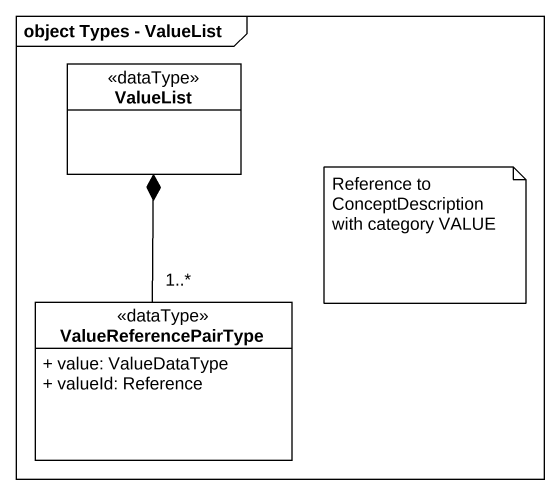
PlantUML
@startuml
mainframe object Types - ValueList
hide circle
hide empty members
skinparam classAttributeIconSize 0
class ValueList <<dataType>>
class ValueReferencePairType <<dataType>> {
  + value: ValueDataType
  + valueId: Reference
}
ValueReferencePairType "1..*" -up-* ValueList
note as N1
  Reference to ConceptDescription with category VALUE
end note
@enduml
